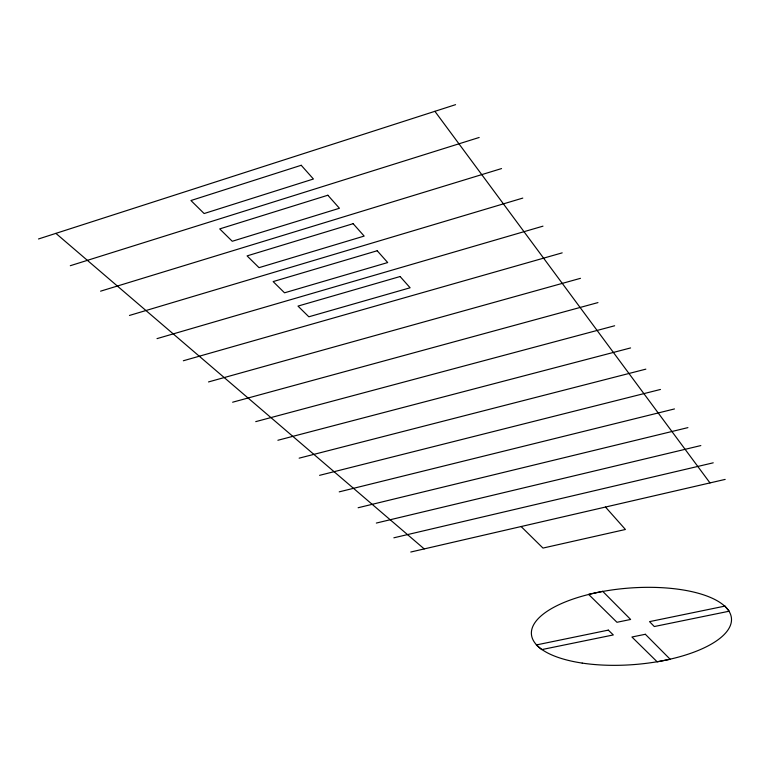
<?xml version="1.0" encoding="UTF-8"?>
<svg xmlns="http://www.w3.org/2000/svg" width="770" height="770" viewBox="0 0 770 770"><rect width="100%" height="100%" fill="white"/><g stroke="black" fill="none" stroke-linecap="round" stroke-linejoin="round"><path stroke-width="1.16" d="M38.5 238.97L455.57 104.662M70.301 265.708L479.171 137.474M100.581 291.175L501.549 168.572M129.456 315.45L522.782 198.092M157.013 338.627L542.975 226.159M183.337 360.764L562.187 252.858M208.516 381.939L580.493 278.317M232.627 402.219L597.963 302.591M255.727 421.642L614.643 325.768M277.883 440.267L630.591 347.934M299.145 458.16L645.847 369.148M319.579 475.34L660.458 389.456M339.224 491.857L674.472 408.937M358.127 507.748L687.918 427.619M376.328 523.061L700.825 445.57M393.865 537.807L713.232 462.818M410.776 552.023L725.176 479.402M55.883 233.368L424.212 548.914M521.117 526.536L542.975 548.076L625.423 529.481L605.49 507.045M434.896 111.323L709.979 482.915M301.214 165.28L190.941 200.527L204.127 213.54L313.419 179.006L301.214 165.28M327.847 195.234L219.71 228.902L232.251 241.27L339.435 208.266L327.847 195.234M353.141 223.685L247.083 255.89L259.018 267.662L364.162 236.082L353.141 223.685M377.194 250.75L273.148 281.589L284.525 292.812L387.695 262.551L377.194 250.75M400.111 276.526L297.99 306.094L308.847 316.797L410.112 287.778L400.111 276.526M602.708 591.341L588.588 594.363L616.962 622.285L630.63 619.455L602.708 591.341M608.31 630.12L536.315 644.952L541.734 649.601L613.315 634.942L608.31 630.12M724.936 606.096L649.534 621.631L654.298 626.539L729.238 611.197L724.936 606.096M645.347 634.278L631.929 637.011L657.185 661.844L670.179 659.274L645.347 634.278M582.216 663.095A100.331 38.327 -4.5 0 0 731.5 619.282A100.331 38.327 -4.5 0 0 580.59 596.654A100.331 38.327 -4.5 0 0 582.216 663.095"/></g></svg>
